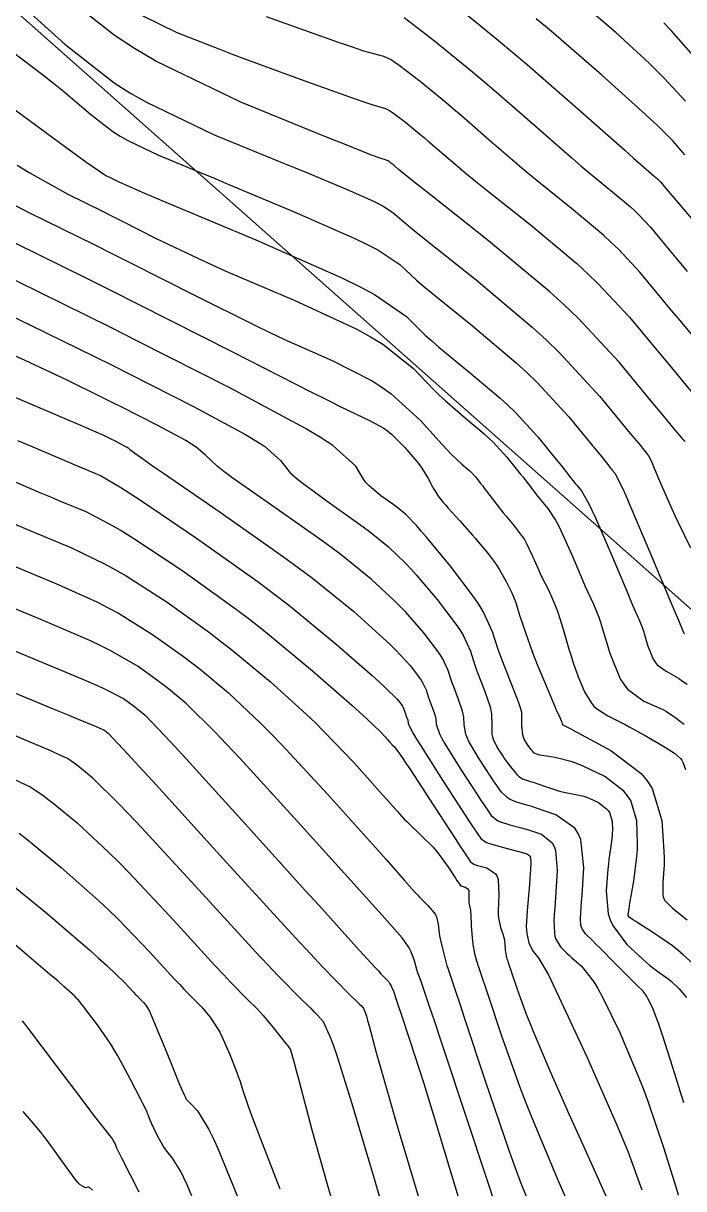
# Model space of a CAD drawing. Header units: metres. Extents: x 837476 to 838477, y 1189012 to 1191014.
# Drawn here: x 837773.6 to 837821.5, y 1189746.2 to 1189830.8 of the extents above; entities that cross this region are included whole.
import ezdxf

# ---------------------------------------------------------------- set-up
doc = ezdxf.new("R2010")
doc.units = ezdxf.units.M
doc.header["$LTSCALE"] = 0.3
for name, color, linetype in [('COTAS 10', 1, 'Continuous'), ('COTAS INT', 252, 'Continuous'), ('VIA2', 121, 'Continuous')]:
    doc.layers.add(name, color=color, linetype=linetype)

msp = doc.modelspace()

# ---------------------------------------------------------------- linework, layer by layer
at = {"layer": 'COTAS 10'}
for points in [[(837823.653, 1189806.347), (837821.095, 1189809.42), (837820.493, 1189810.144), (837819.938, 1189810.811), (837818.321, 1189812.763), (837816.757, 1189814.441), (837816.236, 1189814.936), (837815.678, 1189815.445), (837813.343, 1189817.396), (837810.858, 1189819.398), (837810.204, 1189819.939), (837809.565, 1189820.474), (837807.383, 1189822.36), (837805.344, 1189824.136), (837804.796, 1189824.601), (837804.255, 1189825.056), (837802.36, 1189826.605), (837800.83, 1189827.781), (837800.52, 1189828), (837800.258, 1189828.173), (837799.718, 1189828.415), (837798.278, 1189828.823), (837797.449, 1189829.1), (837796.432, 1189829.449), (837791.204, 1189831.306)], [(837822.548, 1189828.096), (837820.581, 1189830.306), (837820.047, 1189830.869)], [(837771.978, 1189825.278), (837776.54, 1189821.921), (837777.441, 1189821.266), (837778.184, 1189820.729), (837779.557, 1189819.784), (837779.904, 1189819.613), (837780.096, 1189819.517), (837780.443, 1189819.341), (837782.187, 1189818.585), (837783.164, 1189818.171), (837784.355, 1189817.668), (837790.443, 1189815.112), (837796.674, 1189812.354), (837797.956, 1189811.723), (837799.045, 1189811.15), (837801.38, 1189809.56), (837802.732, 1189808.204), (837803.202, 1189807.777), (837803.714, 1189807.328), (837805.909, 1189805.525), (837808.175, 1189803.618), (837808.731, 1189803.105), (837809.256, 1189802.598), (837810.897, 1189800.817), (837812.123, 1189799.325), (837812.388, 1189798.999), (837812.62, 1189798.712), (837813.185, 1189797.99), (837813.536, 1189797.534), (837813.632, 1189797.414), (837813.728, 1189797.297), (837814.07, 1189796.895), (837814.611, 1189795.948), (837814.831, 1189795.487), (837815.083, 1189794.94), (837816.247, 1189792.244), (837817.379, 1189789.556), (837817.61, 1189789.013), (837817.806, 1189788.558), (837818.216, 1189787.641), (837818.423, 1189787.131), (837818.492, 1189786.932), (837818.564, 1189786.708), (837818.866, 1189785.692), (837819.275, 1189784.684), (837819.416, 1189784.466), (837819.569, 1189784.273), (837820.22, 1189783.798), (837821.11, 1189783.299), (837821.413, 1189783.092), (837821.741, 1189782.855)], [(837769.748, 1189811.008), (837774.095, 1189808.927), (837778.721, 1189806.648), (837780.002, 1189806.01), (837781.283, 1189805.368), (837785.913, 1189803.022), (837789.698, 1189800.98), (837790.447, 1189800.53), (837791.066, 1189800.129), (837792.223, 1189799.097), (837792.933, 1189798.214), (837793.271, 1189797.907), (837793.669, 1189797.573), (837795.618, 1189796.143), (837797.729, 1189794.657), (837798.23, 1189794.288), (837798.695, 1189793.937), (837800.071, 1189792.825), (837801.304, 1189791.637), (837801.679, 1189791.239), (837802.069, 1189790.81), (837803.596, 1189789.012), (837804.953, 1189787.223), (837805.235, 1189786.801), (837805.477, 1189786.41), (837806.012, 1189785.262), (837806.333, 1189784.251), (837806.44, 1189783.946), (837806.554, 1189783.631), (837807.031, 1189782.402), (837807.436, 1189781.227), (837807.504, 1189780.945), (837807.554, 1189780.682), (837807.575, 1189779.889), (837807.574, 1189779.225), (837807.609, 1189779.044), (837807.66, 1189778.863), (837807.97, 1189778.219), (837808.383, 1189777.601), (837808.498, 1189777.436), (837808.613, 1189777.275), (837809.031, 1189776.717), (837809.411, 1189776.274), (837809.503, 1189776.184), (837809.588, 1189776.11), (837809.847, 1189775.962), (837810.218, 1189775.85), (837810.375, 1189775.799), (837810.555, 1189775.739), (837811.399, 1189775.448), (837812.334, 1189775.147), (837812.571, 1189775.081), (837812.8, 1189775.023), (837813.546, 1189774.875), (837814.236, 1189774.721), (837814.428, 1189774.658), (837814.62, 1189774.588), (837815.319, 1189774.262), (837815.896, 1189773.825), (837816.011, 1189773.685), (837816.107, 1189773.535), (837816.292, 1189772.925), (837816.314, 1189772.24), (837816.307, 1189772.044), (837816.294, 1189771.845), (837816.198, 1189771.102), (837816.067, 1189770.143), (837816.031, 1189769.807), (837815.995, 1189769.44), (837815.866, 1189767.862), (837816.02, 1189766.184), (837816.162, 1189765.755), (837816.347, 1189765.341), (837817.373, 1189763.974), (837818.529, 1189762.89), (837818.795, 1189762.655), (837819.038, 1189762.448), (837819.724, 1189761.932), (837820.271, 1189761.549), (837820.428, 1189761.425), (837820.586, 1189761.294), (837821.173, 1189760.754), (837821.687, 1189760.117)], [(837773.011, 1189794.45), (837774.046, 1189794.013), (837777.004, 1189792.78), (837779.506, 1189791.585), (837780.253, 1189791.173), (837781.024, 1189790.724), (837784.007, 1189788.809), (837787.065, 1189786.617), (837787.884, 1189785.994), (837788.69, 1189785.364), (837791.5, 1189783.033), (837794.09, 1189780.685), (837794.759, 1189780.044), (837795.405, 1189779.407), (837797.564, 1189777.143), (837799.272, 1189775.245), (837799.634, 1189774.84), (837799.949, 1189774.486), (837800.685, 1189773.644), (837801.21, 1189773.072), (837801.391, 1189772.889), (837801.587, 1189772.695), (837802.423, 1189771.905), (837803.299, 1189771.023), (837803.52, 1189770.771), (837803.731, 1189770.516), (837804.418, 1189769.566), (837804.929, 1189768.776), (837805.029, 1189768.622), (837805.112, 1189768.495), (837805.263, 1189768.269), (837805.341, 1189768.221), (837805.378, 1189768.206), (837805.422, 1189768.191), (837805.634, 1189768.132), (837805.832, 1189768.001), (837805.866, 1189767.941), (837805.891, 1189767.87), (837805.908, 1189767.525), (837805.888, 1189767.159), (837805.891, 1189767.075), (837805.897, 1189766.997), (837805.946, 1189766.778), (837806.009, 1189766.452), (837806.024, 1189766.307), (837806.037, 1189766.138), (837806.075, 1189765.332), (837806.13, 1189764.437), (837806.154, 1189764.213), (837806.183, 1189763.999), (837806.318, 1189763.311), (837806.462, 1189762.772), (837806.497, 1189762.652), (837806.529, 1189762.544), (837806.624, 1189762.26), (837806.92, 1189761.392), (837807.08, 1189760.916), (837807.272, 1189760.337), (837808.245, 1189757.398), (837809.597, 1189753.597), (837810.029, 1189752.476), (837810.485, 1189751.325), (837812.338, 1189746.92), (837814.001, 1189743.103)], [(837799.528, 1189745.255), (837798.983, 1189747.185), (837798.769, 1189747.916), (837798.528, 1189748.732), (837797.435, 1189752.393), (837796.343, 1189755.871), (837796.104, 1189756.573), (837795.892, 1189757.161), (837795.357, 1189758.343), (837794.893, 1189758.861), (837794.726, 1189759.031), (837794.543, 1189759.213), (837793.744, 1189759.965), (837792.05, 1189761.691), (837791.303, 1189762.487), (837790.434, 1189763.42), (837786.293, 1189767.939), (837782.116, 1189772.478), (837781.224, 1189773.424), (837780.448, 1189774.234), (837778.604, 1189776.039), (837777.656, 1189776.821), (837777.445, 1189776.986), (837777.256, 1189777.129), (837776.759, 1189777.464), (837776.062, 1189777.792), (837775.747, 1189777.932), (837775.379, 1189778.094), (837773.611, 1189778.853), (837771.318, 1189779.819)], [(837781.976, 1189745.982), (837781.334, 1189747.212), (837780.736, 1189748.406), (837780.619, 1189748.642), (837780.524, 1189748.836), (837780.353, 1189749.191), (837780.313, 1189749.295), (837780.3, 1189749.33), (837780.287, 1189749.368), (837780.23, 1189749.527), (837780.094, 1189749.772), (837780.03, 1189749.864), (837779.955, 1189749.966), (837779.589, 1189750.423), (837778.762, 1189751.479), (837778.395, 1189751.959), (837777.969, 1189752.521), (837775.933, 1189755.23), (837773.918, 1189757.896), (837773.506, 1189758.43)]]:
    msp.add_lwpolyline(points, dxfattribs=at)
at = {"layer": 'COTAS INT'}
for points in [[(837821.606, 1189800.468), (837821.489, 1189800.598), (837821.361, 1189800.743), (837820.805, 1189801.398), (837819.808, 1189802.599), (837819.402, 1189803.088), (837818.94, 1189803.646), (837816.804, 1189806.228), (837813.829, 1189809.421), (837812.838, 1189810.364), (837811.775, 1189811.333), (837807.332, 1189815.046), (837803.336, 1189818.204), (837802.555, 1189818.823), (837801.915, 1189819.332), (837800.776, 1189820.248), (837800.562, 1189820.435), (837800.504, 1189820.484), (837800.447, 1189820.532), (837800.248, 1189820.694), (837800.087, 1189820.818), (837800.055, 1189820.841), (837800.027, 1189820.859), (837799.97, 1189820.885), (837799.783, 1189820.941), (837799.673, 1189820.978), (837799.538, 1189821.025), (837798.842, 1189821.273), (837796.862, 1189822.051), (837795.918, 1189822.432), (837794.803, 1189822.885), (837789.345, 1189825.119), (837783.191, 1189828.096), (837781.637, 1189829.017), (837780.147, 1189829.981), (837775.309, 1189833.81)], [(837804.472, 1189832.516), (837808.062, 1189829.58), (837809.087, 1189828.719), (837810.126, 1189827.836), (837813.989, 1189824.472), (837817.215, 1189821.617), (837817.853, 1189821.055), (837818.379, 1189820.592), (837819.354, 1189819.747), (837819.58, 1189819.558), (837819.635, 1189819.508), (837819.685, 1189819.46), (837819.837, 1189819.297), (837820.105, 1189818.974), (837820.23, 1189818.825), (837820.375, 1189818.65), (837821.081, 1189817.803), (837822.56, 1189816.053)], [(837821.633, 1189825.189), (837820.081, 1189826.864), (837819.554, 1189827.388), (837818.986, 1189827.938), (837816.584, 1189830.14), (837813.777, 1189832.571)], [(837773.644, 1189831.959), (837776.566, 1189829.314), (837780.151, 1189826.519), (837781.291, 1189825.799), (837782.494, 1189825.102), (837787.37, 1189822.776), (837792.076, 1189820.839), (837793.172, 1189820.387), (837794.178, 1189819.97), (837797.063, 1189818.77), (837798.971, 1189817.93), (837799.361, 1189817.741), (837799.691, 1189817.57), (837800.382, 1189817.112), (837801.491, 1189816.156), (837802.084, 1189815.672), (837802.802, 1189815.094), (837806.428, 1189812.212), (837810.502, 1189808.783), (837811.502, 1189807.859), (837812.447, 1189806.947), (837815.397, 1189803.745), (837817.491, 1189801.212), (837817.896, 1189800.721), (837818.225, 1189800.322), (837818.783, 1189799.641), (837818.845, 1189799.56), (837818.862, 1189799.538), (837818.879, 1189799.517), (837818.941, 1189799.445), (837819.123, 1189799.071), (837819.217, 1189798.859), (837819.329, 1189798.6), (837819.891, 1189797.274), (837820.629, 1189795.588), (837820.853, 1189795.103), (837821.086, 1189794.609), (837821.994, 1189792.757)], [(837782.196, 1189831.394), (837784.709, 1189830.179), (837787.754, 1189828.973), (837788.724, 1189828.602), (837789.75, 1189828.216), (837793.913, 1189826.689), (837797.574, 1189825.385), (837798.284, 1189825.139), (837798.861, 1189824.943), (837799.844, 1189824.65), (837800.142, 1189824.516), (837800.287, 1189824.421), (837800.459, 1189824.299), (837801.304, 1189823.65), (837802.351, 1189822.794), (837802.65, 1189822.543), (837802.953, 1189822.285), (837804.079, 1189821.304), (837805.74, 1189819.903), (837806.38, 1189819.381), (837807.097, 1189818.801), (837810.338, 1189816.221), (837813.726, 1189813.389), (837814.537, 1189812.65), (837815.293, 1189811.931), (837817.562, 1189809.495), (837819.439, 1189807.229), (837819.948, 1189806.616), (837820.451, 1189806.01), (837822.229, 1189803.873)], [(837801.202, 1189831.262), (837803.416, 1189829.56), (837806.158, 1189827.318), (837806.941, 1189826.66), (837807.735, 1189825.986), (837810.686, 1189823.416), (837813.39, 1189821.046), (837814.028, 1189820.497), (837814.618, 1189819.995), (837816.348, 1189818.572), (837817.629, 1189817.502), (837817.936, 1189817.222), (837818.221, 1189816.95), (837819.079, 1189816.03), (837820.437, 1189814.394), (837821.039, 1189813.671), (837821.738, 1189812.831)], [(837821.577, 1189821.3), (837821.427, 1189821.468), (837821.275, 1189821.639), (837820.718, 1189822.282), (837819.58, 1189823.422), (837819.062, 1189823.907), (837818.455, 1189824.465), (837815.528, 1189827.092), (837811.864, 1189830.265), (837810.792, 1189831.169)], [(837771.416, 1189829.793), (837774.955, 1189827.121), (837775.754, 1189826.496), (837776.476, 1189825.92), (837778.432, 1189824.252), (837780.069, 1189822.976), (837780.589, 1189822.647), (837781.139, 1189822.329), (837783.365, 1189821.267), (837786.346, 1189820.034), (837787.372, 1189819.607), (837788.484, 1189819.144), (837793.225, 1189817.162), (837797.627, 1189815.224), (837798.526, 1189814.787), (837799.287, 1189814.394), (837800.881, 1189813.336), (837802.111, 1189812.18), (837802.643, 1189811.725), (837803.258, 1189811.211), (837806.168, 1189808.868), (837809.338, 1189806.201), (837810.116, 1189805.482), (837810.851, 1189804.772), (837813.147, 1189802.281), (837814.807, 1189800.268), (837815.142, 1189799.86), (837815.422, 1189799.517), (837815.984, 1189798.816), (837816.19, 1189798.547), (837816.247, 1189798.476), (837816.304, 1189798.407), (837816.505, 1189798.17), (837817.026, 1189797.13), (837817.283, 1189796.554), (837817.59, 1189795.853), (837819.106, 1189792.284), (837820.588, 1189788.747), (837820.874, 1189788.067), (837821.105, 1189787.517), (837821.489, 1189786.611), (837821.524, 1189786.524)], [(837773.11, 1189820.545), (837773.986, 1189819.994), (837776.787, 1189818.431), (837779.303, 1189817.192), (837779.999, 1189816.845), (837780.695, 1189816.496), (837783.209, 1189815.223), (837786.271, 1189813.753), (837787.313, 1189813.281), (837788.44, 1189812.781), (837793.209, 1189810.738), (837797.774, 1189808.623), (837798.772, 1189808.078), (837799.654, 1189807.549), (837801.879, 1189805.785), (837803.352, 1189804.227), (837803.761, 1189803.829), (837804.17, 1189803.446), (837805.65, 1189802.182), (837807.011, 1189801.036), (837807.345, 1189800.728), (837807.661, 1189800.423), (837808.646, 1189799.353), (837809.439, 1189798.382), (837809.634, 1189798.139), (837809.817, 1189797.907), (837810.387, 1189797.165), (837810.881, 1189796.522), (837811.017, 1189796.352), (837811.152, 1189796.187), (837811.635, 1189795.62), (837812.195, 1189794.767), (837812.379, 1189794.42), (837812.575, 1189794.026), (837813.388, 1189792.205), (837814.17, 1189790.365), (837814.347, 1189789.96), (837814.507, 1189789.599), (837814.943, 1189788.671), (837815.322, 1189787.738), (837815.447, 1189787.374), (837815.58, 1189786.964), (837816.132, 1189785.104), (837816.881, 1189783.26), (837817.139, 1189782.86), (837817.419, 1189782.509), (837818.61, 1189781.639), (837819.766, 1189781.123), (837820.023, 1189780.994), (837820.253, 1189780.871), (837820.854, 1189780.477), (837821.354, 1189780.084), (837821.52, 1189779.963)], [(837769.788, 1189819.259), (837774.017, 1189817.079), (837778.701, 1189814.771), (837779.998, 1189814.125), (837781.294, 1189813.475), (837785.975, 1189811.104), (837790.356, 1189808.922), (837791.463, 1189808.392), (837792.524, 1189807.894), (837795.975, 1189806.364), (837798.875, 1189804.893), (837799.588, 1189804.433), (837800.263, 1189803.949), (837802.378, 1189802.009), (837803.973, 1189800.251), (837804.32, 1189799.882), (837804.626, 1189799.563), (837805.391, 1189798.838), (837805.848, 1189798.454), (837805.96, 1189798.35), (837806.066, 1189798.248), (837806.396, 1189797.889), (837806.756, 1189797.438), (837806.879, 1189797.278), (837807.014, 1189797.102), (837807.588, 1189796.34), (837808.226, 1189795.509), (837808.401, 1189795.29), (837808.576, 1189795.077), (837809.2, 1189794.345), (837809.78, 1189793.585), (837809.927, 1189793.353), (837810.068, 1189793.112), (837810.529, 1189792.165), (837810.96, 1189791.175), (837811.083, 1189790.906), (837811.208, 1189790.64), (837811.67, 1189789.701), (837812.121, 1189788.704), (837812.238, 1189788.401), (837812.352, 1189788.088), (837812.739, 1189786.86), (837813.078, 1189785.681), (837813.162, 1189785.399), (837813.241, 1189785.135), (837813.494, 1189784.342), (837813.752, 1189783.622), (837813.836, 1189783.405), (837813.925, 1189783.18), (837814.288, 1189782.304), (837814.79, 1189781.472), (837814.965, 1189781.275), (837815.156, 1189781.093), (837815.979, 1189780.556), (837816.953, 1189780.072), (837817.239, 1189779.924), (837817.532, 1189779.768), (837818.652, 1189779.153), (837819.694, 1189778.556), (837819.938, 1189778.412), (837820.163, 1189778.276), (837820.818, 1189777.863), (837821.262, 1189777.464), (837821.356, 1189777.338), (837821.436, 1189777.204), (837821.618, 1189776.664)], [(837771.247, 1189815.727), (837778.1, 1189812.35), (837779.997, 1189811.405), (837781.894, 1189810.455), (837788.741, 1189806.985), (837794.44, 1189804.09), (837795.612, 1189803.503), (837796.608, 1189803.007), (837798.741, 1189801.99), (837799.727, 1189801.441), (837800, 1189801.241), (837800.273, 1189801.02), (837801.26, 1189800.049), (837802.118, 1189799.029), (837802.31, 1189798.777), (837802.483, 1189798.539), (837802.943, 1189797.79), (837803.258, 1189797.192), (837803.34, 1189797.048), (837803.418, 1189796.915), (837803.681, 1189796.515), (837804.069, 1189796.034), (837804.227, 1189795.85), (837804.407, 1189795.644), (837805.237, 1189794.716), (837806.139, 1189793.707), (837806.363, 1189793.45), (837806.577, 1189793.203), (837807.258, 1189792.391), (837807.836, 1189791.617), (837807.985, 1189791.394), (837808.129, 1189791.166), (837808.611, 1189790.311), (837808.99, 1189789.541), (837809.07, 1189789.368), (837809.139, 1189789.212), (837809.297, 1189788.791), (837809.458, 1189788.271), (837809.529, 1189788.053), (837809.611, 1189787.801), (837810.003, 1189786.624), (837810.527, 1189785.159), (837810.693, 1189784.726), (837810.868, 1189784.282), (837811.573, 1189782.58), (837812.197, 1189781.127), (837812.32, 1189780.84), (837812.422, 1189780.603), (837812.613, 1189780.161), (837812.654, 1189780.062), (837812.663, 1189780.041), (837812.67, 1189780.021), (837812.684, 1189779.973), (837812.69, 1189779.946), (837812.694, 1189779.934), (837812.701, 1189779.919), (837812.714, 1189779.909), (837812.72, 1189779.906), (837812.727, 1189779.904), (837812.759, 1189779.897), (837813.312, 1189779.61), (837813.647, 1189779.43), (837814.061, 1189779.208), (837816.213, 1189778.044), (837818.401, 1189776.386), (837818.838, 1189775.851), (837819.202, 1189775.285), (837819.906, 1189772.966), (837820.053, 1189770.735), (837820.066, 1189770.222), (837820.067, 1189769.756), (837819.971, 1189768.454), (837819.974, 1189767.557), (837820.037, 1189767.347), (837820.128, 1189767.153), (837820.683, 1189766.59), (837821.741, 1189765.763)], [(837822.925, 1189761.879), (837821.46, 1189763.224), (837821.066, 1189763.552), (837820.676, 1189763.861), (837819.312, 1189764.816), (837818.229, 1189765.494), (837818.017, 1189765.629), (837817.843, 1189765.74), (837817.532, 1189765.951), (837817.483, 1189766.016), (837817.474, 1189766.036), (837817.468, 1189766.056), (837817.46, 1189766.136), (837817.528, 1189766.562), (837817.568, 1189766.8), (837817.617, 1189767.09), (837817.875, 1189768.574), (837818.103, 1189770.355), (837818.134, 1189770.832), (837818.151, 1189771.303), (837818.099, 1189772.946), (837817.654, 1189774.41), (837817.424, 1189774.768), (837817.148, 1189775.105), (837815.766, 1189776.153), (837814.188, 1189776.92), (837813.789, 1189777.08), (837813.406, 1189777.218), (837812.159, 1189777.53), (837811.231, 1189777.679), (837811.049, 1189777.715), (837810.9, 1189777.748), (837810.633, 1189777.85), (837810.53, 1189777.993), (837810.483, 1189778.052), (837810.43, 1189778.121), (837810.171, 1189778.442), (837809.92, 1189778.882), (837809.87, 1189779.025), (837809.829, 1189779.178), (837809.754, 1189779.808), (837809.742, 1189780.383), (837809.74, 1189780.502), (837809.74, 1189780.602), (837809.749, 1189780.817), (837809.63, 1189781.219), (837809.55, 1189781.438), (837809.449, 1189781.703), (837808.914, 1189783.046), (837808.309, 1189784.603), (837808.164, 1189785.003), (837808.028, 1189785.389), (837807.621, 1189786.671), (837806.943, 1189788.127), (837806.637, 1189788.622), (837806.279, 1189789.157), (837804.559, 1189791.425), (837802.814, 1189793.538), (837802.44, 1189793.977), (837802.115, 1189794.352), (837801.335, 1189795.175), (837800.768, 1189795.633), (837800.577, 1189795.777), (837800.371, 1189795.929), (837799.502, 1189796.541), (837798.636, 1189797.273), (837798.432, 1189797.501), (837798.244, 1189797.74), (837797.692, 1189798.693), (837796.017, 1189800.187), (837795.121, 1189800.767), (837794.037, 1189801.419), (837788.558, 1189804.375), (837781.858, 1189807.77), (837780.003, 1189808.699), (837778.148, 1189809.623), (837771.453, 1189812.921)], [(837821.508, 1189752.48), (837820.714, 1189755.038), (837819.985, 1189757.316), (837819.816, 1189757.817), (837819.661, 1189758.261), (837819.219, 1189759.398), (837818.9, 1189760.05), (837818.823, 1189760.188), (837818.75, 1189760.309), (837818.528, 1189760.592), (837818.107, 1189760.996), (837817.91, 1189761.192), (837817.676, 1189761.425), (837816.54, 1189762.572), (837815.377, 1189763.748), (837815.127, 1189764), (837814.908, 1189764.22), (837814.376, 1189764.748), (837814.118, 1189765.107), (837814.072, 1189765.22), (837814.037, 1189765.339), (837814.002, 1189765.82), (837814.062, 1189766.707), (837814.086, 1189767.082), (837814.113, 1189767.514), (837814.241, 1189769.542), (837814.022, 1189771.588), (837813.832, 1189772.03), (837813.585, 1189772.419), (837812.224, 1189773.376), (837810.734, 1189773.888), (837810.406, 1189773.996), (837810.115, 1189774.09), (837809.366, 1189774.308), (837808.889, 1189774.494), (837808.768, 1189774.567), (837808.653, 1189774.65), (837808.278, 1189775.027), (837807.819, 1189775.665), (837807.651, 1189775.911), (837807.465, 1189776.188), (837806.646, 1189777.441), (837805.908, 1189778.703), (837805.774, 1189778.986), (837805.67, 1189779.24), (837805.547, 1189779.919), (837805.531, 1189780.499), (837805.495, 1189780.692), (837805.445, 1189780.899), (837805.149, 1189781.759), (837804.799, 1189782.659), (837804.715, 1189782.89), (837804.637, 1189783.113), (837804.402, 1189783.854), (837804.01, 1189784.694), (837803.833, 1189784.98), (837803.627, 1189785.289), (837802.633, 1189786.599), (837801.324, 1189788.082), (837800.918, 1189788.501), (837800.494, 1189788.923), (837798.806, 1189790.475), (837796.621, 1189792.242), (837795.883, 1189792.798), (837795.087, 1189793.384), (837791.735, 1189795.744), (837788.702, 1189797.873), (837788.109, 1189798.312), (837787.622, 1189798.687), (837786.754, 1189799.501), (837786.115, 1189800.071), (837785.773, 1189800.293), (837785.359, 1189800.542), (837783.267, 1189801.67), (837780.709, 1189802.966), (837780.001, 1189803.321), (837779.293, 1189803.674), (837776.737, 1189804.933), (837773.649, 1189806.373), (837772.606, 1189806.839)], [(837769.379, 1189805.205), (837775.382, 1189802.662), (837776.569, 1189802.157), (837777.55, 1189801.737), (837779.379, 1189800.939), (837779.865, 1189800.699), (837780, 1189800.632), (837780.135, 1189800.564), (837780.622, 1189800.318), (837781.02, 1189800.103), (837781.098, 1189800.056), (837781.164, 1189800.014), (837781.285, 1189799.905), (837782.312, 1189799.161), (837782.948, 1189798.718), (837783.736, 1189798.172), (837787.851, 1189795.346), (837792.446, 1189792.112), (837793.536, 1189791.309), (837794.547, 1189790.546), (837797.542, 1189788.126), (837799.684, 1189786.208), (837800.157, 1189785.763), (837800.579, 1189785.354), (837801.67, 1189784.186), (837802.301, 1189783.355), (837802.432, 1189783.159), (837802.544, 1189782.978), (837802.793, 1189782.445), (837802.942, 1189781.975), (837802.991, 1189781.833), (837803.044, 1189781.687), (837803.266, 1189781.116), (837803.454, 1189780.57), (837803.486, 1189780.439), (837803.509, 1189780.317), (837803.519, 1189779.948), (837803.766, 1189779.255), (837803.939, 1189778.928), (837804.157, 1189778.542), (837805.322, 1189776.662), (837806.547, 1189774.776), (837806.804, 1189774.387), (837807.025, 1189774.055), (837807.524, 1189773.338), (837807.894, 1189773.025), (837808.034, 1189772.949), (837808.189, 1189772.877), (837808.885, 1189772.654), (837809.723, 1189772.43), (837809.968, 1189772.358), (837810.218, 1189772.28), (837811.171, 1189771.963), (837811.946, 1189771.35), (837812.085, 1189771.086), (837812.191, 1189770.782), (837812.299, 1189769.343), (837812.201, 1189767.756), (837812.176, 1189767.358), (837812.153, 1189766.978), (837812.078, 1189765.755), (837812.108, 1189764.781), (837812.15, 1189764.558), (837812.208, 1189764.355), (837812.54, 1189763.789), (837813.035, 1189763.309), (837813.196, 1189763.16), (837813.366, 1189763.005), (837814.068, 1189762.385), (837814.962, 1189761.244), (837815.254, 1189760.759), (837815.566, 1189760.201), (837816.851, 1189757.575), (837818.195, 1189754.406), (837818.543, 1189753.506), (837818.881, 1189752.595), (837820.015, 1189749.223), (837820.913, 1189746.373), (837821.102, 1189745.791)], [(837773.15, 1189800.557), (837774.082, 1189800.162), (837776.409, 1189799.171), (837777.754, 1189798.597), (837778.066, 1189798.465), (837778.353, 1189798.344), (837779.171, 1189798.002), (837780.633, 1189797.145), (837781.325, 1189796.699), (837782.141, 1189796.162), (837786.127, 1189793.47), (837790.603, 1189790.292), (837791.729, 1189789.45), (837792.804, 1189788.624), (837796.278, 1189785.776), (837798.874, 1189783.494), (837799.396, 1189783.025), (837799.834, 1189782.626), (837800.708, 1189781.773), (837800.975, 1189781.421), (837801.03, 1189781.338), (837801.078, 1189781.261), (837801.183, 1189781.036), (837801.246, 1189780.837), (837801.267, 1189780.777), (837801.29, 1189780.714), (837801.384, 1189780.473), (837801.463, 1189780.241), (837801.477, 1189780.186), (837801.486, 1189780.134), (837801.491, 1189779.978), (837801.863, 1189779.27), (837802.105, 1189778.87), (837802.406, 1189778.382), (837803.997, 1189775.884), (837805.629, 1189773.363), (837805.956, 1189772.862), (837806.23, 1189772.445), (837806.77, 1189771.648), (837807.136, 1189771.401), (837807.299, 1189771.332), (837807.49, 1189771.261), (837808.404, 1189771.001), (837809.331, 1189770.771), (837809.529, 1189770.719), (837809.702, 1189770.673), (837810.118, 1189770.55), (837810.315, 1189770.395), (837810.35, 1189770.328), (837810.377, 1189770.251), (837810.404, 1189769.886), (837810.377, 1189769.438), (837810.369, 1189769.308), (837810.36, 1189769.176), (837810.33, 1189768.68), (837810.28, 1189768.02), (837810.26, 1189767.785), (837810.236, 1189767.528), (837810.127, 1189766.408), (837810.07, 1189765.278), (837810.079, 1189765.015), (837810.099, 1189764.772), (837810.26, 1189764.074), (837810.506, 1189763.572), (837810.579, 1189763.454), (837810.654, 1189763.345), (837810.942, 1189763.026), (837811.668, 1189761.752), (837812.02, 1189761.041), (837812.436, 1189760.175), (837814.483, 1189755.752), (837816.597, 1189750.974), (837817.056, 1189749.884), (837817.46, 1189748.894), (837818.461, 1189746.163)], [(837771.716, 1189798.088), (837774.818, 1189796.763), (837775.539, 1189796.457), (837776.2, 1189796.178), (837778.088, 1189795.391), (837780.069, 1189794.365), (837780.789, 1189793.936), (837781.583, 1189793.443), (837785.067, 1189791.139), (837788.935, 1189788.367), (837789.97, 1189787.58), (837790.989, 1189786.783), (837794.542, 1189783.836), (837797.401, 1189781.328), (837797.983, 1189780.809), (837798.474, 1189780.367), (837799.49, 1189779.401), (837799.847, 1189779.004), (837799.923, 1189778.919), (837799.989, 1189778.845), (837800.144, 1189778.669), (837800.254, 1189778.549), (837800.291, 1189778.51), (837800.332, 1189778.47), (837800.508, 1189778.304), (837801.058, 1189777.551), (837801.335, 1189777.14), (837801.666, 1189776.641), (837803.316, 1189774.108), (837804.949, 1189771.582), (837805.27, 1189771.088), (837805.534, 1189770.682), (837806.017, 1189769.958), (837806.267, 1189769.804), (837806.385, 1189769.758), (837806.524, 1189769.709), (837807.205, 1189769.522), (837807.837, 1189769.103), (837807.946, 1189768.91), (837808.026, 1189768.682), (837808.08, 1189767.581), (837808.017, 1189766.41), (837808.025, 1189766.139), (837808.043, 1189765.892), (837808.201, 1189765.191), (837808.386, 1189764.671), (837808.423, 1189764.538), (837808.453, 1189764.409), (837808.507, 1189763.984), (837808.53, 1189763.615), (837808.54, 1189763.523), (837808.552, 1189763.435), (837808.607, 1189763.152), (837808.667, 1189762.93), (837808.681, 1189762.88), (837808.694, 1189762.836), (837808.733, 1189762.719), (837808.855, 1189762.361), (837808.921, 1189762.165), (837809, 1189761.927), (837809.401, 1189760.717), (837810.068, 1189758.899), (837810.316, 1189758.278), (837810.591, 1189757.606), (837811.808, 1189754.754), (837813.163, 1189751.68), (837813.524, 1189750.869), (837813.879, 1189750.074), (837815.108, 1189747.347), (837816.108, 1189745.105)], [(837772.444, 1189791.612), (837775.921, 1189790.168), (837778.942, 1189788.805), (837779.717, 1189788.409), (837780.466, 1189788.005), (837782.947, 1189786.478), (837785.196, 1189784.866), (837785.798, 1189784.408), (837786.391, 1189783.945), (837788.458, 1189782.231), (837790.78, 1189780.041), (837791.534, 1189779.279), (837792.337, 1189778.448), (837795.639, 1189774.884), (837798.696, 1189771.486), (837799.345, 1189770.76), (837799.908, 1189770.128), (837801.227, 1189768.62), (837801.951, 1189767.794), (837802.138, 1189767.591), (837802.32, 1189767.399), (837802.929, 1189766.8), (837803.392, 1189766.27), (837803.482, 1189766.122), (837803.555, 1189765.973), (837803.681, 1189765.43), (837803.744, 1189764.797), (837803.779, 1189764.591), (837803.82, 1189764.372), (837804.028, 1189763.471), (837804.258, 1189762.615), (837804.312, 1189762.424), (837804.363, 1189762.253), (837804.514, 1189761.801), (837804.985, 1189760.422), (837805.238, 1189759.666), (837805.544, 1189758.748), (837807.09, 1189754.079), (837808.835, 1189748.961), (837809.267, 1189747.759), (837809.676, 1189746.65), (837810.968, 1189743.424)], [(837808.073, 1189744.324), (837805.934, 1189750.76), (837803.816, 1189757.158), (837803.397, 1189758.416), (837803.05, 1189759.453), (837802.404, 1189761.343), (837802.232, 1189761.829), (837802.184, 1189761.98), (837802.135, 1189762.138), (837801.961, 1189762.768), (837801.716, 1189763.437), (837801.623, 1189763.619), (837801.519, 1189763.8), (837801.054, 1189764.442), (837799.602, 1189766.082), (837798.877, 1189766.893), (837798.011, 1189767.857), (837793.713, 1189772.626), (837789.269, 1189777.489), (837788.31, 1189778.514), (837787.47, 1189779.398), (837785.415, 1189781.428), (837784.092, 1189782.526), (837783.713, 1189782.823), (837783.327, 1189783.116), (837781.887, 1189784.148), (837779.907, 1189785.286), (837779.181, 1189785.646), (837778.378, 1189786.025), (837774.837, 1189787.557), (837770.844, 1189789.209)], [(837769.245, 1189786.806), (837773.754, 1189784.946), (837777.815, 1189783.245), (837778.645, 1189782.883), (837779.348, 1189782.567), (837780.827, 1189781.818), (837781.458, 1189781.365), (837781.627, 1189781.237), (837781.793, 1189781.107), (837782.373, 1189780.626), (837783.831, 1189779.118), (837784.551, 1189778.341), (837785.408, 1189777.408), (837789.647, 1189772.738), (837794.046, 1189767.868), (837795.004, 1189766.808), (837795.849, 1189765.873), (837797.965, 1189763.539), (837799.102, 1189762.294), (837799.331, 1189762.045), (837799.522, 1189761.839), (837799.903, 1189761.441), (837800.027, 1189761.316), (837800.057, 1189761.281), (837800.085, 1189761.247), (837800.171, 1189761.12), (837800.254, 1189760.958), (837800.281, 1189760.9), (837800.308, 1189760.837), (837800.42, 1189760.565), (837800.678, 1189759.83), (837800.798, 1189759.475), (837800.939, 1189759.056), (837801.623, 1189756.995), (837802.624, 1189753.865), (837802.965, 1189752.771), (837803.333, 1189751.578), (837804.893, 1189746.448), (837806.347, 1189741.56)], [(837771.851, 1189782.671), (837776.026, 1189780.957), (837776.855, 1189780.616), (837777.543, 1189780.333), (837778.848, 1189779.793), (837779.167, 1189779.656), (837779.233, 1189779.627), (837779.29, 1189779.602), (837779.416, 1189779.543), (837779.505, 1189779.482), (837779.539, 1189779.457), (837779.577, 1189779.427), (837779.748, 1189779.286), (837781.146, 1189777.79), (837781.957, 1189776.906), (837782.952, 1189775.818), (837788.079, 1189770.192), (837793.324, 1189764.455), (837794.394, 1189763.297), (837795.298, 1189762.326), (837797.183, 1189760.375), (837797.841, 1189759.765), (837797.972, 1189759.639), (837798.08, 1189759.533), (837798.287, 1189759.304), (837798.462, 1189758.754), (837798.55, 1189758.444), (837798.656, 1189758.066), (837799.183, 1189756.132), (837800.012, 1189753.173), (837800.309, 1189752.15), (837800.635, 1189751.037), (837802.053, 1189746.28), (837803.482, 1189741.384)], [(837772.834, 1189775.983), (837774.102, 1189775.385), (837775.006, 1189774.777), (837775.35, 1189774.516), (837775.735, 1189774.215), (837777.46, 1189772.793), (837779.751, 1189770.679), (837780.492, 1189769.941), (837781.279, 1189769.138), (837784.508, 1189765.687), (837787.474, 1189762.45), (837788.096, 1189761.781), (837788.632, 1189761.211), (837789.845, 1189759.975), (837790.539, 1189759.285), (837790.747, 1189759.06), (837790.961, 1189758.82), (837791.793, 1189757.829), (837792.505, 1189756.934), (837792.645, 1189756.756), (837792.759, 1189756.607), (837792.961, 1189756.317), (837793.222, 1189755.369), (837793.374, 1189754.806), (837793.559, 1189754.112), (837794.512, 1189750.518), (837795.604, 1189746.571), (837795.876, 1189745.655)], [(837773.256, 1189772.045), (837773.813, 1189771.608), (837776.316, 1189769.546), (837779.054, 1189767.123), (837779.76, 1189766.459), (837780.443, 1189765.798), (837782.723, 1189763.435), (837784.514, 1189761.48), (837784.89, 1189761.076), (837785.213, 1189760.732), (837785.946, 1189759.985), (837786.365, 1189759.568), (837786.49, 1189759.432), (837786.62, 1189759.287), (837787.123, 1189758.689), (837787.663, 1189757.873), (837787.817, 1189757.592), (837787.973, 1189757.286), (837788.55, 1189755.981), (837789.056, 1189754.679), (837789.167, 1189754.374), (837789.266, 1189754.095), (837789.519, 1189753.289), (837790.031, 1189751.814), (837790.294, 1189751.112), (837790.609, 1189750.284), (837792.182, 1189746.232)], [(837771.892, 1189769.002), (837775.171, 1189766.3), (837778.356, 1189763.568), (837779.027, 1189762.977), (837779.607, 1189762.458), (837780.937, 1189761.182), (837781.554, 1189760.509), (837781.683, 1189760.37), (837781.795, 1189760.252), (837782.047, 1189759.995), (837782.191, 1189759.851), (837782.234, 1189759.805), (837782.279, 1189759.755), (837782.452, 1189759.549), (837782.65, 1189759.238), (837782.711, 1189759.122), (837782.774, 1189758.993), (837783.022, 1189758.421), (837783.369, 1189757.563), (837783.495, 1189757.255), (837783.633, 1189756.916), (837784.239, 1189755.435), (837784.811, 1189754.046), (837784.929, 1189753.765), (837785.028, 1189753.529), (837785.238, 1189753.051), (837785.314, 1189752.9), (837785.329, 1189752.869), (837785.342, 1189752.844), (837785.365, 1189752.795), (837785.372, 1189752.778), (837785.375, 1189752.772), (837785.378, 1189752.767), (837785.389, 1189752.743), (837785.521, 1189752.599), (837785.599, 1189752.517), (837785.696, 1189752.416), (837786.197, 1189751.901), (837787.029, 1189750.541), (837787.335, 1189749.908), (837787.673, 1189749.163), (837789.164, 1189745.546)], [(837786.508, 1189743.938), (837785.449, 1189746.507), (837785.209, 1189747.036), (837784.992, 1189747.486), (837784.401, 1189748.452), (837783.973, 1189748.96), (837783.86, 1189749.121), (837783.748, 1189749.291), (837783.361, 1189749.978), (837783.037, 1189750.638), (837782.964, 1189750.79), (837782.899, 1189750.93), (837782.728, 1189751.327), (837782.625, 1189751.589), (837782.604, 1189751.644), (837782.586, 1189751.691), (837782.545, 1189751.798), (837782.35, 1189752.197), (837782.234, 1189752.428), (837782.091, 1189752.711), (837781.352, 1189754.169), (837780.426, 1189755.871), (837780.165, 1189756.308), (837779.903, 1189756.73), (837778.939, 1189758.131), (837778.134, 1189759.199), (837777.971, 1189759.411), (837777.834, 1189759.587), (837777.558, 1189759.921), (837777.453, 1189760.026), (837777.424, 1189760.058), (837777.396, 1189760.091), (837777.293, 1189760.221), (837776.514, 1189760.924), (837776.058, 1189761.317), (837775.498, 1189761.798), (837772.609, 1189764.253)], [(837778.59, 1189746.127), (837778.365, 1189746.322), (837778.307, 1189746.346), (837778.251, 1189746.359), (837778.064, 1189746.298), (837777.695, 1189746.511), (837777.525, 1189746.695), (837777.324, 1189746.934), (837776.353, 1189748.251), (837775.309, 1189749.713), (837775.062, 1189750.043), (837774.835, 1189750.342), (837774.166, 1189751.151), (837773.559, 1189751.834)]]:
    msp.add_lwpolyline(points, dxfattribs=at)
at = {"layer": 'VIA2'}
msp.add_line((837830.004, 1189781.226), (837764.786, 1189839.019), dxfattribs=at)

doc.saveas('drawing.dxf')
